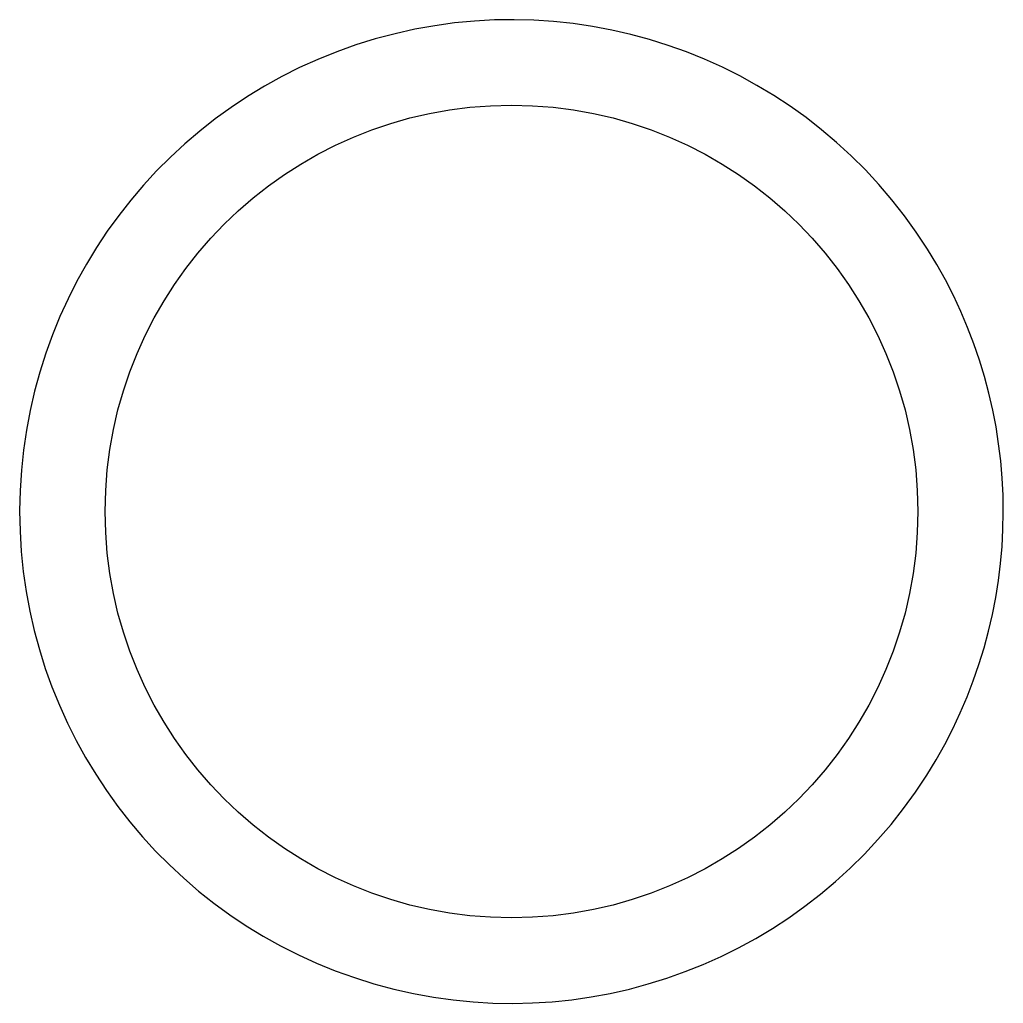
# Model space of a CAD drawing. Header units: millimetres. Extents: x -5.7 to 5.8, y -5.8 to 5.7.
import ezdxf

# ---------------------------------------------------------------- set-up
doc = ezdxf.new("R2010")
doc.units = ezdxf.units.MM
doc.layers.get('0').update_dxf_attribs({"linetype": 'CONTINUOUS'})

msp = doc.modelspace()

# ---------------------------------------------------------------- linework, layer by layer
msp.add_lwpolyline([(4.864, 3.066, 3.451987), (4.855, -3.081, 0.289688)], format="xyb", close=True)
msp.add_circle((0, 0), 4.75)

doc.saveas('drawing.dxf')
